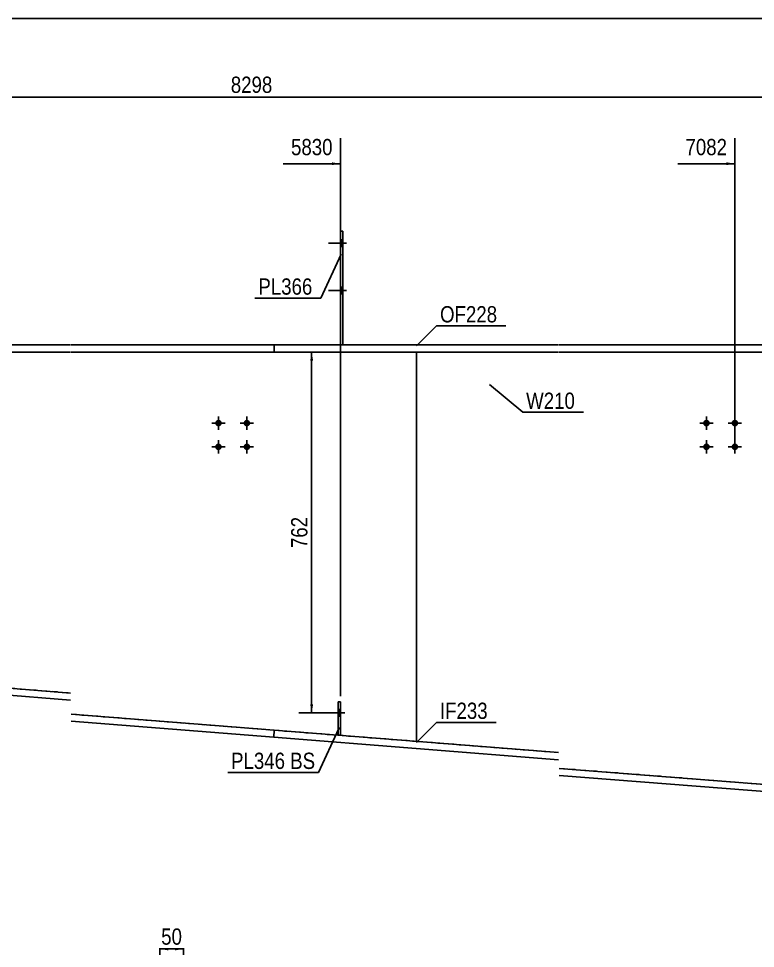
# Model space of a CAD drawing. Header units: millimetres. Extents: x -276 to 136, y -159 to 128.
# Drawn here: x -107.6 to 22, y -35.9 to 127.6 of the extents above; entities that cross this region are included whole.
import ezdxf

# ---------------------------------------------------------------- set-up
doc = ezdxf.new("R2010")
doc.units = ezdxf.units.MM
doc.linetypes.add('DXK_LINE_DOT1', pattern=[1.8814, 0.9407, -0.9407])
doc.linetypes.add('DXK_LINE_DOT2', pattern=[3.9198, 1.9599, -1.9599])
doc.styles.add('Arial Narrow', font='ARIALN.TTF', dxfattribs={"height": 0.2})

# ---------------------------------------------------------------- blocks, each defined once
blk = doc.blocks.new('Unknown-623260440-1210')
at = {"color": 5, "linetype": 'Continuous'}
blk.add_line((136.25, 127.62), (-273.75, 127.62), dxfattribs=at)
blk = doc.blocks.new('Part-623260440-1513 - 1446')
at = {"color": 2, "linetype": 'Continuous'}
blk.add_line((-37.65, 68.97), (-37.65, 0.49), dxfattribs=at)
at = {"color": 7, "linetype": 'DXK_LINE_DOT1'}
for p, q in [((-37.65, 68.97), (-12.65, 68.97)), ((-12.55, 68.97), (115.9, 68.97)), ((115.9, 68.97), (115.9, -14.36)), ((-37.65, 0.49), (-12.65, -1.48)), ((-12.55, -4.25), (115.9, -14.36))]:
    blk.add_line(p, q, dxfattribs=at)
blk = doc.blocks.new('Bolt-623260440-1722 - 1446')
at = {"linetype": 'Continuous'}
blk.add_hatch(color=3, dxfattribs=at).paths.add_polyline_path([(-51.01, 4.92), (-51.01, 6.08), (-51.43, 6.08), (-51.43, 4.92)])
at = {"color": 3, "linetype": 'Continuous'}
for p, q in [((-51.01, 6.08), (-51.43, 6.08)), ((-50.34, 5.5), (-51.43, 5.5)), ((-51.01, 4.92), (-51.43, 4.92))]:
    blk.add_line(p, q, dxfattribs=at)
blk = doc.blocks.new('Part-623260440-1535 - 1446')
at = {"color": 2, "linetype": 'Continuous'}
for p, q in [((-249.58, 68.97), (-249.58, 70.22)), ((-249.58, 70.22), (-224.33, 70.22)), ((-224.33, 68.97), (-249.58, 68.97)), ((-224.23, 70.22), (-163.69, 70.22)), ((-163.69, 68.97), (-224.23, 68.97)), ((-163.59, 70.22), (-98.47, 70.22)), ((-98.47, 68.97), (-163.59, 68.97)), ((-98.37, 70.22), (-62.65, 70.22)), ((-62.65, 68.97), (-98.37, 68.97)), ((-62.65, 70.22), (-62.65, 68.97))]:
    blk.add_line(p, q, dxfattribs=at)
blk = doc.blocks.new('Part-623260440-1557 - 1446')
at = {"color": 2, "linetype": 'Continuous'}
for p, q in [((-51.43, 1.58), (-51.43, 7.42)), ((-51.43, 7.42), (-51.01, 7.42)), ((-51.01, 7.42), (-51.01, 1.58)), ((-51.01, 1.58), (-51.43, 1.58))]:
    blk.add_line(p, q, dxfattribs=at)
at = {"color": 7, "linetype": 'DXK_LINE_DOT1'}
blk.add_line((-51.43, 2.83), (-51.01, 2.83), dxfattribs=at)
blk = doc.blocks.new('Part-623260440-1579 - 1446')
at = {"color": 7, "linetype": 'DXK_LINE_DOT1'}
for p, q in [((-51.43, 1.58), (-51.43, 7.42)), ((-51.43, 7.42), (-51.01, 7.42)), ((-51.01, 7.42), (-51.01, 1.58)), ((-51.01, 1.58), (-51.43, 1.58))]:
    blk.add_line(p, q, dxfattribs=at)
blk = doc.blocks.new('Part-623260440-1782 - 1446')
at = {"color": 7, "linetype": 'DXK_LINE_DOT1'}
for p, q in [((-249.58, 68.97), (-224.33, 68.97)), ((-249.58, 68.97), (-249.58, 39.8)), ((-224.23, 68.97), (-163.69, 68.97)), ((-163.59, 68.97), (-98.47, 68.97)), ((-98.37, 68.97), (-37.65, 68.97)), ((-249.33, 39.78), (-224.33, 37.82)), ((-224.23, 22.63), (-163.69, 17.86)), ((-163.59, 14.13), (-98.47, 9)), ((-98.37, 5.27), (-37.65, 0.49))]:
    blk.add_line(p, q, dxfattribs=at)
at = {"color": 2, "linetype": 'Continuous'}
for p, q in [((-37.65, 68.97), (-37.65, 0.49)), ((-249.58, 39.8), (-249.33, 39.78))]:
    blk.add_line(p, q, dxfattribs=at)
blk = doc.blocks.new('Part-623260440-1825 - 1446')
at = {"color": 2, "linetype": 'Continuous'}
for p, q in [((-62.65, 70.22), (-62.65, 68.97)), ((-12.65, 70.22), (-62.65, 70.22)), ((-62.65, 68.97), (-12.65, 68.97)), ((115.9, 70.22), (-12.55, 70.22)), ((-12.55, 68.97), (115.9, 68.97))]:
    blk.add_line(p, q, dxfattribs=at)
at = {"color": 7, "linetype": 'DXK_LINE_DOT1'}
blk.add_line((115.9, 68.97), (115.9, 70.22), dxfattribs=at)
blk = doc.blocks.new('Bolt-623260440-1832 - 1446')
at = {"linetype": 'Continuous'}
for points in [[(-50.59, 87.55), (-50.59, 88.72), (-51.01, 88.72), (-51.01, 87.55)], [(-50.59, 87.55), (-50.59, 88.72), (-51.01, 88.72), (-51.01, 87.55)], [(-50.59, 79.22), (-50.59, 80.39), (-51.01, 80.39), (-51.01, 79.22)], [(-50.59, 79.22), (-50.59, 80.39), (-51.01, 80.39), (-51.01, 79.22)]]:
    blk.add_hatch(color=3, dxfattribs=at).paths.add_polyline_path(points)
at = {"color": 3, "linetype": 'Continuous'}
for p, q in [((-50.59, 88.72), (-51.01, 88.72)), ((-50.59, 88.72), (-51.01, 88.72)), ((-49.93, 88.14), (-53.09, 88.14)), ((-49.93, 88.14), (-53.09, 88.14)), ((-50.59, 87.55), (-51.01, 87.55)), ((-50.59, 87.55), (-51.01, 87.55)), ((-50.59, 80.39), (-51.01, 80.39)), ((-50.59, 80.39), (-51.01, 80.39)), ((-49.93, 79.8), (-53.09, 79.8)), ((-49.93, 79.8), (-53.09, 79.8)), ((-50.59, 79.22), (-51.01, 79.22)), ((-50.59, 79.22), (-51.01, 79.22))]:
    blk.add_line(p, q, dxfattribs=at)
blk = doc.blocks.new('Bolt-623260440-1991 - 1446')
at = {"linetype": 'Continuous'}
for points in [[(12.78, 56.47, -1), (13.95, 56.47, -1)], [(17.78, 56.47, -1), (18.95, 56.47, -1)], [(12.78, 52.3, -1), (13.95, 52.3, -1)], [(17.78, 52.3, -1), (18.95, 52.3, -1)]]:
    blk.add_hatch(color=3, dxfattribs=at).paths.add_polyline_path(points)
at = {"color": 3, "linetype": 'Continuous'}
for p, q in [((13.37, 55.3), (13.37, 57.64)), ((18.37, 55.3), (18.37, 57.64)), ((14.53, 56.47), (12.2, 56.47)), ((19.53, 56.47), (17.2, 56.47)), ((13.37, 51.14), (13.37, 53.47)), ((18.37, 51.14), (18.37, 53.47)), ((14.53, 52.3), (12.2, 52.3)), ((19.53, 52.3), (17.2, 52.3))]:
    blk.add_line(p, q, dxfattribs=at)
blk = doc.blocks.new('Bolt-623260440-1721 - 1446')
at = {"color": 3, "linetype": 'DXK_LINE_DOT2'}
for p, q in [((-50.22, 5.5), (-52.97, 5.5)), ((-51.01, 6.08), (-51.43, 6.08)), ((-51.01, 4.92), (-51.43, 4.92))]:
    blk.add_line(p, q, dxfattribs=at)
blk = doc.blocks.new('Part-623260440-1744 - 1446')
at = {"color": 2, "linetype": 'Continuous'}
for p, q in [((-249.43, 38.54), (-249.33, 39.78)), ((-249.33, 39.78), (-224.33, 37.81)), ((-224.33, 36.56), (-249.43, 38.54)), ((-224.23, 22.63), (-163.69, 17.86)), ((-163.69, 16.61), (-224.23, 21.38)), ((-163.59, 14.13), (-98.47, 9)), ((-98.47, 7.75), (-163.59, 12.88)), ((-98.37, 5.27), (-62.65, 2.46)), ((-62.74, 1.21), (-98.37, 4.02)), ((-62.65, 2.46), (-62.74, 1.21))]:
    blk.add_line(p, q, dxfattribs=at)
blk = doc.blocks.new('Part-623260440-1766 - 1446')
at = {"color": 2, "linetype": 'Continuous'}
for p, q in [((-62.74, 1.21), (-62.65, 2.46)), ((-62.65, 2.46), (-12.65, -1.48)), ((-12.65, -2.73), (-62.74, 1.21)), ((-12.55, -4.25), (115.9, -14.36)), ((115.8, -15.61), (-12.55, -5.5)), ((115.9, -14.36), (115.8, -15.61))]:
    blk.add_line(p, q, dxfattribs=at)
blk = doc.blocks.new('Part-623260440-1798 - 1446')
at = {"color": 2, "linetype": 'Continuous'}
for p, q in [((-50.59, 90.22), (-51.01, 90.22)), ((-51.01, 90.22), (-51.01, 70.22)), ((-50.59, 70.22), (-50.59, 90.22))]:
    blk.add_line(p, q, dxfattribs=at)
at = {"color": 7, "linetype": 'DXK_LINE_DOT1'}
blk.add_line((-51.01, 70.22), (-50.59, 70.22), dxfattribs=at)
blk = doc.blocks.new('Bolt-623260440-1992 - 1446')
at = {"linetype": 'Continuous'}
for points in [[(-73.04, 56.47, -1), (-71.88, 56.47, -1)], [(-68.04, 56.47, -1), (-66.88, 56.47, -1)], [(-73.04, 52.3, -1), (-71.88, 52.3, -1)], [(-68.04, 52.3, -1), (-66.88, 52.3, -1)]]:
    blk.add_hatch(color=3, dxfattribs=at).paths.add_polyline_path(points)
at = {"color": 3, "linetype": 'Continuous'}
for p, q in [((-72.46, 55.3), (-72.46, 57.64)), ((-67.46, 55.3), (-67.46, 57.64)), ((-71.29, 56.47), (-73.63, 56.47)), ((-66.29, 56.47), (-68.63, 56.47)), ((-72.46, 51.14), (-72.46, 53.47)), ((-67.46, 51.14), (-67.46, 53.47)), ((-71.29, 52.3), (-73.63, 52.3)), ((-66.29, 52.3), (-68.63, 52.3))]:
    blk.add_line(p, q, dxfattribs=at)
blk = doc.blocks.new('StraightDimension-623260440-2019 - 1446')
at = {"linetype": 'Continuous'}
for points in [[(-56.32, 67.47), (-56.07, 68.97), (-55.82, 67.47)], [(-55.82, 7), (-56.07, 5.5), (-56.32, 7)]]:
    blk.add_hatch(color=7, dxfattribs=at).paths.add_polyline_path(points)
at = {"color": 7, "linetype": 'Continuous'}
for p, q in [((-47.81, 68.97), (-58.32, 68.97)), ((-56.07, 5.5), (-56.07, 68.97)), ((-51.11, 5.5), (-58.32, 5.5))]:
    blk.add_line(p, q, dxfattribs=at)
at = {"color": 0}
blk.add_wipeout([(-56.22, 40.58), (-60.42, 40.58), (-60.42, 33.89), (-56.22, 33.89)], dxfattribs=at)
at = {"color": 3, "style": 'Arial Narrow'}
blk.add_text('762', height=2.863, rotation=90.0002, dxfattribs=at).set_placement((-56.82, 34.49))
blk = doc.blocks.new('StraightDimension-623260440-2307 - 1446')
at = {"color": 7, "linetype": 'Continuous'}
blk.add_line((-251.25, 113.8), (117.98, 113.8), dxfattribs=at)
at = {"color": 0}
blk.add_wipeout([(-62.38, 113.95), (-62.38, 118.15), (-70.89, 118.15), (-70.89, 113.95)], dxfattribs=at)
at = {"color": 3, "style": 'Arial Narrow'}
blk.add_text('8298', height=2.863, dxfattribs=at).set_placement((-70.29, 114.55))
blk = doc.blocks.new('StraightDimension-623260440-10108 - 1446')
at = {"linetype": 'Continuous'}
blk.add_hatch(color=7, dxfattribs=at).paths.add_polyline_path([(-52.51, 102.34), (-51.01, 102.09), (-52.51, 101.84)])
at = {"color": 7, "linetype": 'Continuous'}
for p, q in [((-51.01, 8.42), (-51.01, 106.59)), ((-61.07, 102.09), (-51.01, 102.09))]:
    blk.add_line(p, q, dxfattribs=at)
at = {"color": 0}
blk.add_wipeout([(-51.78, 102.99), (-51.78, 107.19), (-60.3, 107.19), (-60.3, 102.99)], dxfattribs=at)
at = {"color": 3, "style": 'Arial Narrow'}
blk.add_text('5830', height=2.863, dxfattribs=at).set_placement((-59.7, 103.59))
blk = doc.blocks.new('StraightDimension-623260440-10107 - 1446')
at = {"linetype": 'Continuous'}
blk.add_hatch(color=7, dxfattribs=at).paths.add_polyline_path([(16.87, 102.34), (18.37, 102.09), (16.87, 101.84)])
at = {"color": 7, "linetype": 'Continuous'}
for p, q in [((18.37, 53.3), (18.37, 106.59)), ((8.31, 102.09), (18.37, 102.09))]:
    blk.add_line(p, q, dxfattribs=at)
at = {"color": 0}
blk.add_wipeout([(17.59, 102.99), (17.59, 107.19), (9.08, 107.19), (9.08, 102.99)], dxfattribs=at)
at = {"color": 3, "style": 'Arial Narrow'}
blk.add_text('7082', height=2.863, dxfattribs=at).set_placement((9.68, 103.59))
blk = doc.blocks.new('StraightDimension-623260440-1399 - 1256')
at = {"linetype": 'Continuous'}
for points in [[(-81.29, -36.27), (-82.79, -36.02), (-81.29, -35.77)], [(-80.12, -35.77), (-78.62, -36.02), (-80.12, -36.27)]]:
    blk.add_hatch(color=7, dxfattribs=at).paths.add_polyline_path(points)
at = {"color": 7, "linetype": 'Continuous'}
for p, q in [((-82.79, -43.09), (-82.79, -33.77)), ((-78.62, -43.09), (-78.62, -33.77)), ((-82.79, -36.02), (-78.62, -36.02))]:
    blk.add_line(p, q, dxfattribs=at)
at = {"color": 0}
blk.add_wipeout([(-78.28, -35.87), (-78.28, -31.67), (-83.13, -31.67), (-83.13, -35.87)], dxfattribs=at)
at = {"color": 3, "style": 'Arial Narrow'}
blk.add_text('50', height=2.863, dxfattribs=at).set_placement((-82.53, -35.27))
blk = doc.blocks.new('Mark-623260440-1509 - 1446')
at = {"color": 0}
blk.add_wipeout([(-9.77, 58.97), (-9.77, 61.97), (-18.35, 61.97), (-18.35, 58.97)], dxfattribs=at)
blk.add_wipeout([(-9.77, 58.97), (-9.77, 61.97), (-18.35, 61.97), (-18.35, 58.97)], dxfattribs=at)
at = {"color": 7, "linetype": 'Continuous'}
for p, q in [((-24.78, 63.27), (-18.95, 58.37)), ((-18.95, 58.37), (-8.27, 58.37))]:
    blk.add_line(p, q, dxfattribs=at)
at = {"color": 3, "style": 'Arial Narrow'}
blk.add_text('W210', height=2.863, dxfattribs=at).set_placement((-18.35, 58.97))
blk = doc.blocks.new('Mark-623260440-1762 - 1446')
at = {"color": 0}
blk.add_wipeout([(-25.11, 4.44), (-25.11, 7.44), (-33.51, 7.44), (-33.51, 4.44)], dxfattribs=at)
blk.add_wipeout([(-25.11, 4.44), (-25.11, 7.44), (-33.51, 7.44), (-33.51, 4.44)], dxfattribs=at)
at = {"color": 7, "linetype": 'Continuous'}
for p, q in [((-37.65, 0.31), (-34.11, 3.84)), ((-34.11, 3.84), (-23.61, 3.84))]:
    blk.add_line(p, q, dxfattribs=at)
at = {"color": 3, "style": 'Arial Narrow'}
blk.add_text('IF233', height=2.863, dxfattribs=at).set_placement((-33.51, 4.44))
blk = doc.blocks.new('Mark-623260440-1794 - 1446')
at = {"color": 7, "linetype": 'Continuous'}
blk.add_line((-50.9, 86.2), (-54.44, 78.46), dxfattribs=at)
at = {"color": 0}
blk.add_wipeout([(-55.94, 79.06), (-55.94, 82.06), (-65.44, 82.06), (-65.44, 79.06)], dxfattribs=at)
blk.add_wipeout([(-55.94, 79.06), (-55.94, 82.06), (-65.44, 82.06), (-65.44, 79.06)], dxfattribs=at)
at = {"color": 7, "linetype": 'Continuous'}
blk.add_line((-66.04, 78.46), (-54.44, 78.46), dxfattribs=at)
at = {"color": 3, "style": 'Arial Narrow'}
blk.add_text('PL366', height=2.863, dxfattribs=at).set_placement((-65.44, 79.06))
blk = doc.blocks.new('Mark-623260440-1821 - 1446')
at = {"color": 0}
blk.add_wipeout([(-23.44, 74.18), (-23.44, 77.18), (-33.49, 77.18), (-33.49, 74.18)], dxfattribs=at)
blk.add_wipeout([(-23.44, 74.18), (-23.44, 77.18), (-33.49, 77.18), (-33.49, 74.18)], dxfattribs=at)
at = {"color": 7, "linetype": 'Continuous'}
for p, q in [((-37.63, 70.04), (-34.09, 73.58)), ((-34.09, 73.58), (-21.94, 73.58))]:
    blk.add_line(p, q, dxfattribs=at)
at = {"color": 3, "style": 'Arial Narrow'}
blk.add_text('OF228', height=2.863, dxfattribs=at).set_placement((-33.49, 74.18))
blk = doc.blocks.new('MarkSet-623260440-2442 - 1446')
at = {"color": 0}
for points in [[(-60.74, -4.36), (-60.74, -1.36), (-70.24, -1.36), (-70.24, -4.36)], [(-55.45, -4.36), (-55.45, -1.36), (-59.84, -1.36), (-59.84, -4.36)]]:
    blk.add_wipeout(points, dxfattribs=at)
for points in [[(-60.74, -4.36), (-60.74, -1.36), (-70.24, -1.36), (-70.24, -4.36)], [(-55.45, -4.36), (-55.45, -1.36), (-59.84, -1.36), (-59.84, -4.36)]]:
    blk.add_wipeout(points, dxfattribs=at)
at = {"color": 7, "linetype": 'Continuous'}
for p in [(-51.32, 2.77), (-70.84, -4.96)]:
    blk.add_line(p, (-54.85, -4.96), dxfattribs=at)
at = {"color": 3, "style": 'Arial Narrow'}
for s, p in [('PL346', (-70.24, -4.36)), ('BS', (-59.84, -4.36))]:
    blk.add_text(s, height=2.863, dxfattribs=at).set_placement(p)

msp = doc.modelspace()

# ---------------------------------------------------------------- block references
for name in ['Unknown-623260440-1210', 'Part-623260440-1798 - 1446', 'Bolt-623260440-1832 - 1446', 'Part-623260440-1535 - 1446', 'Part-623260440-1782 - 1446', 'Part-623260440-1825 - 1446', 'Part-623260440-1513 - 1446', 'Bolt-623260440-1992 - 1446', 'Bolt-623260440-1991 - 1446', 'Part-623260440-1744 - 1446', 'Part-623260440-1557 - 1446', 'Part-623260440-1579 - 1446', 'Bolt-623260440-1721 - 1446', 'Bolt-623260440-1722 - 1446', 'Part-623260440-1766 - 1446']:
    msp.add_blockref(name, (0, 0))

# ---------------------------------------------------------------- next in the draw order: block references
for name in ['StraightDimension-623260440-2307 - 1446', 'StraightDimension-623260440-2019 - 1446', 'Mark-623260440-1509 - 1446', 'Mark-623260440-1762 - 1446', 'MarkSet-623260440-2442 - 1446', 'StraightDimension-623260440-1399 - 1256']:
    msp.add_blockref(name, (0, 0))

# ---------------------------------------------------------------- next in the draw order: block references
for name in ['StraightDimension-623260440-10108 - 1446', 'StraightDimension-623260440-10107 - 1446', 'Mark-623260440-1821 - 1446']:
    msp.add_blockref(name, (0, 0))

# ---------------------------------------------------------------- next in the draw order: block references
msp.add_blockref('Mark-623260440-1794 - 1446', (0, 0))

doc.saveas('drawing.dxf')
